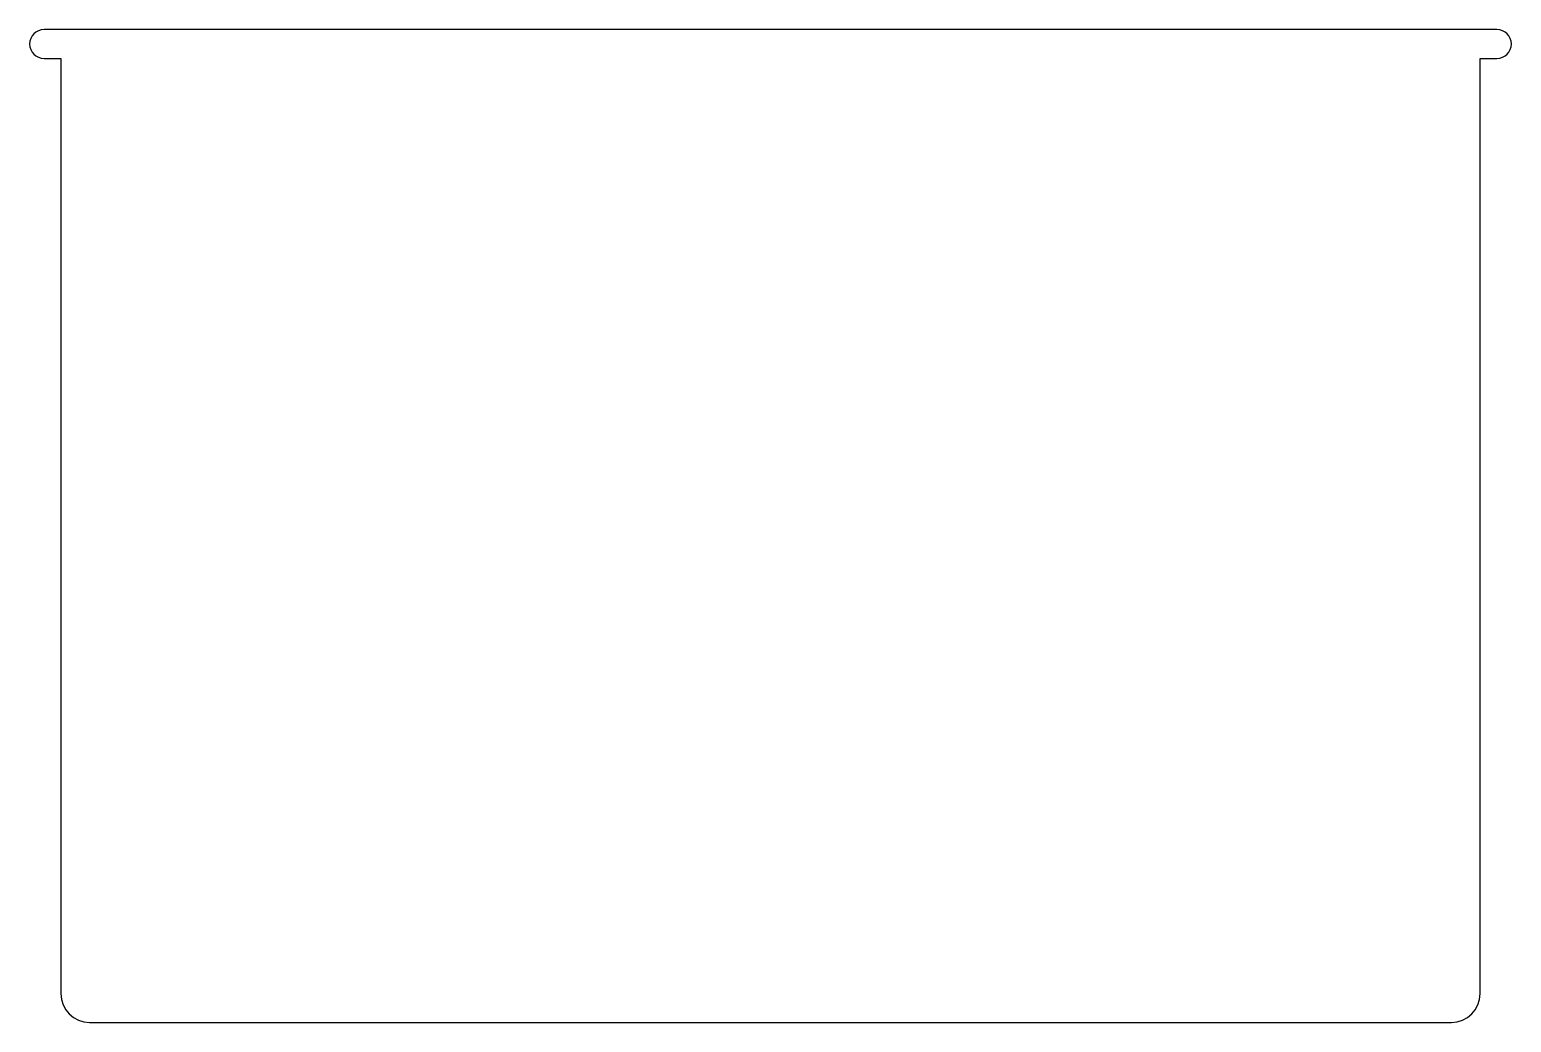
# Model space of a CAD drawing. Extents: x -77 to 77, y -53 to 50.
import ezdxf

# ---------------------------------------------------------------- set-up
doc = ezdxf.new("R2010")
doc.units = 0
doc.layers.get('0').update_dxf_attribs({"linetype": 'continuous'})

# ---------------------------------------------------------------- blocks, each defined once
blk = doc.blocks.new('FILLET007')
at = {"color": 0}
for p, q in [((75.75, 50.5), (-75.75, 50.5)), ((-75.75, 47.5), (-74, 47.5)), ((-74, 47.5), (-74, -50)), ((74, -50), (74, 47.5)), ((74, 47.5), (75.75, 47.5)), ((-71, -53), (71, -53))]:
    blk.add_line(p, q, dxfattribs=at)
for centre, radius, start, end in [((-75.75, 49), 1.5, 90, -90), ((75.75, 49), 1.5, -90, 90), ((-71, -50), 3, 180, -90), ((71, -50), 3, -90, 0)]:
    blk.add_arc(centre, radius, start, end, dxfattribs=at)

msp = doc.modelspace()

# ---------------------------------------------------------------- block references
at = {"color": 0}
msp.add_blockref('FILLET007', (0, 0), dxfattribs=at)

doc.saveas('drawing.dxf')
